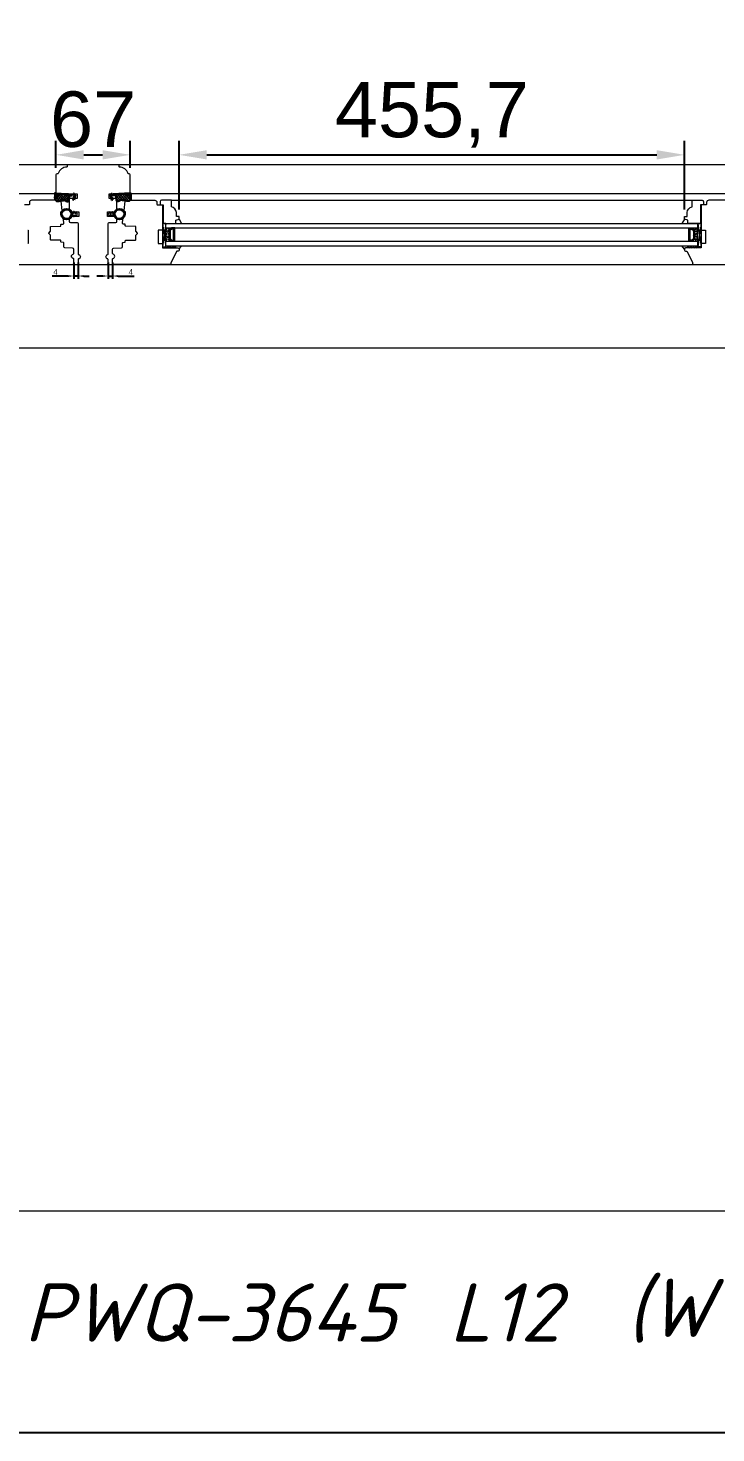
# Model space of a CAD drawing. Header units: millimetres. Extents: x 0 to 182016, y 11 to 3710.
# Drawn here: x 69597 to 70217, y 11 to 1278 of the extents above; entities that cross this region are included whole.
import ezdxf

# ---------------------------------------------------------------- set-up
doc = ezdxf.new("R2010")
doc.units = ezdxf.units.MM
for name, color, linetype, lineweight in [('Matmenys', 10, 'Continuous', 20), ('OTHER', 251, 'Continuous', 13), ('Stakta', 7, 'Continuous', 25), ('Testinės profilio linijos', 7, 'Continuous', 5)]:
    doc.layers.add(name, color=color, linetype=linetype, lineweight=lineweight)
doc.styles.add('ROMANS', font='stylu.ttf', dxfattribs={"oblique": 15})
doc.styles.get("Standard").update_dxf_attribs({"font": 'arial.ttf'})
doc.dimstyles.new('2', dxfattribs={"dimscale": 2, "dimtxt": 2.5, "dimasz": 2.5, "dimexe": 1.25, "dimexo": 0.625, "dimtad": 1, "dimtxsty": 'Standard', "dimcen": 2.5, "dimadec": 0, "dimazin": 0, "dimtfac": 1, "dimtmove": 0, "dimatfit": 3, "dimfxl": 1, "dimarcsym": 0})
doc.dimstyles.new('Padidinti matmenys', dxfattribs={"dimscale": 10, "dimtxt": 5, "dimasz": 2.5, "dimexe": 1.25, "dimexo": 0.625, "dimtad": 1, "dimdec": 1, "dimtxsty": 'Standard', "dimcen": 2.5, "dimadec": 0, "dimazin": 0, "dimtfac": 1, "dimtdec": 1, "dimtmove": 0, "dimatfit": 3, "dimfxl": 1, "dimarcsym": 0})

# ---------------------------------------------------------------- blocks, each defined once
blk = doc.blocks.new('Užsakymo nr')
at = {"color": 0, "lineweight": 0, "insert": (5198.7, 20217.8), "char_height": 52.538, "width": 1187.405, "attachment_point": 1, "style": 'ROMANS'}
blk.add_mtext('{\\fISOCPEUR|b0|i0|c0|p34;\\C256;PWQ-3645}', dxfattribs=at)
blk = doc.blocks.new('*D1620')
at = {"layer": 'Defpoints', "color": 0, "transparency": 16777216}
for p in [(69669.3, 1067.8), (69673.3, 1067.8), (69669.3, 1054.5)]:
    blk.add_point(p, dxfattribs=at)
at = {"layer": 'Matmenys', "color": 0, "lineweight": -2, "transparency": 16777216}
for p, q in [((69669.3, 1066.6), (69669.3, 1052)), ((69673.3, 1066.6), (69673.3, 1052)), ((69664.3, 1054.5), (69659.3, 1054.5)), ((69669.3, 1054.5), (69673.3, 1054.5)), ((69678.3, 1054.5), (69692.7, 1054.5))]:
    blk.add_line(p, q, dxfattribs=at)
at = {"layer": 'Matmenys', "color": 0, "transparency": 16777216}
for points in [[(69664.3, 1055.3), (69664.3, 1053.6), (69669.3, 1054.5)], [(69678.3, 1055.3), (69678.3, 1053.6), (69673.3, 1054.5)]]:
    blk.add_solid(points, dxfattribs=at)
at = {"layer": 'Matmenys', "color": 0, "transparency": 16777216, "insert": (69689.8, 1058.2), "char_height": 5, "attachment_point": 5}
blk.add_mtext('4', dxfattribs=at)
blk = doc.blocks.new('*D1621')
at = {"layer": 'Defpoints', "color": 0, "transparency": 16777216}
for p in [(69638.3, 1067.8), (69642.3, 1067.8), (69642.3, 1054.5)]:
    blk.add_point(p, dxfattribs=at)
at = {"layer": 'Matmenys', "color": 0, "lineweight": -2, "transparency": 16777216}
for p, q in [((69638.3, 1066.6), (69638.3, 1052)), ((69642.3, 1066.6), (69642.3, 1052)), ((69633.3, 1054.5), (69618.9, 1054.5)), ((69642.3, 1054.5), (69638.3, 1054.5)), ((69647.3, 1054.5), (69652.3, 1054.5))]:
    blk.add_line(p, q, dxfattribs=at)
at = {"layer": 'Matmenys', "color": 0, "transparency": 16777216}
for points in [[(69633.3, 1055.3), (69633.3, 1053.6), (69638.3, 1054.5)], [(69647.3, 1055.3), (69647.3, 1053.6), (69642.3, 1054.5)]]:
    blk.add_solid(points, dxfattribs=at)
at = {"layer": 'Matmenys', "color": 0, "transparency": 16777216, "insert": (69621.9, 1058.2), "char_height": 5, "attachment_point": 5}
blk.add_mtext('4', dxfattribs=at)
blk = doc.blocks.new('*D1633')
at = {"color": 0, "lineweight": -2, "transparency": 16777216}
for p, q in [((69733.3, 1114.6), (69733.3, 1176.3)), ((70189, 1114.6), (70189, 1176.3)), ((69758.3, 1163.8), (70164, 1163.8))]:
    blk.add_line(p, q, dxfattribs=at)
at = {"color": 0, "transparency": 16777216}
for points in [[(69758.3, 1168), (69758.3, 1159.6), (69733.3, 1163.8)], [(70164, 1168), (70164, 1159.6), (70189, 1163.8)]]:
    blk.add_solid(points, dxfattribs=at)
at = {"layer": 'Defpoints', "color": 0, "transparency": 16777216}
for p in [(70189, 1163.8), (69733.3, 1108.3), (70189, 1108.3)]:
    blk.add_point(p, dxfattribs=at)
at = {"color": 0, "lineweight": 5, "transparency": 16777216, "insert": (69961.2, 1200), "char_height": 50, "attachment_point": 5}
blk.add_mtext('455,7', dxfattribs=at)
blk = doc.blocks.new('*D2056')
at = {"color": 0, "lineweight": -2, "transparency": 16777216}
for p, q in [((69622.3, 1152.1), (69622.3, 1176.3)), ((69689.3, 1152.1), (69689.3, 1176.3)), ((69647.3, 1163.8), (69664.3, 1163.8))]:
    blk.add_line(p, q, dxfattribs=at)
at = {"color": 0, "transparency": 16777216}
for points in [[(69647.3, 1168), (69647.3, 1159.6), (69622.3, 1163.8)], [(69664.3, 1168), (69664.3, 1159.6), (69689.3, 1163.8)]]:
    blk.add_solid(points, dxfattribs=at)
at = {"layer": 'Defpoints', "color": 0, "transparency": 16777216}
for p in [(69689.3, 1163.8), (69622.3, 1145.8), (69689.3, 1145.8)]:
    blk.add_point(p, dxfattribs=at)
at = {"color": 0, "lineweight": 5, "transparency": 16777216, "insert": (69655.8, 1195.6), "char_height": 50, "attachment_point": 5}
blk.add_mtext('67', dxfattribs=at)

msp = doc.modelspace()

# ---------------------------------------------------------------- hatches: boundary and pattern name
at = {"lineweight": 0}
h = msp.add_hatch(dxfattribs=at)
h.set_pattern_fill('HEX', color=256, scale=0.25, angle=90, style=0)
h.set_pattern_definition([(90, (51374.0766, -11821.5974), (1.374815, -4e-16), [0.79375, -1.5875]), (330, (51374.0766, -11821.5974), (-0.6874075, -1.190624716), [0.79375, -1.5875]), (30, (51374.0766, -11820.8036), (0.6874075, -1.190624716), [0.79375, -1.5875])])
h.paths.add_polyline_path([(69721.347646, 1085.8109378), (69726.347646, 1085.8109378), (69724.347646, 1087.8109378), (69724.347646, 1095.8109378), (69726.347646, 1097.8109378), (69721.347646, 1097.8116468)])
h = msp.add_hatch(dxfattribs=at)
h.set_pattern_fill('JIS_WOOD', color=256, angle=90, style=0)
h.set_pattern_definition([(45, (51374.0766, -11821.59735), (0.5, -0.5), [])])
h.paths.add_polyline_path([(69724.347646, 1095.8109378), (69724.347646, 1087.8109378), (69726.347646, 1085.8109378), (69729.347646, 1085.8109378), (69729.3653794, 1097.8475204), (69726.347646, 1097.8109378)])
h.paths.add_polyline_path([(69725.347646, 1088.2251513), (69725.347646, 1095.3967242), (69726.7618595, 1096.8109378), (69728.347646, 1096.8109378), (69728.347646, 1086.8109378), (69726.7618595, 1086.8109378)], flags=16)
h = msp.add_hatch(dxfattribs=at)
h.set_pattern_fill('JIS_WOOD', color=256, angle=90, style=0)
h.set_pattern_definition([(45, (51450.2321, -11821.59735), (0.5, -0.5), [])])
h.paths.add_polyline_path([(70198.0032094, 1095.8109378), (70198.0032094, 1087.8109378), (70196.0032094, 1085.8109378), (70193.0032094, 1085.8109378), (70192.985476, 1097.8475204), (70196.0032094, 1097.8109378)])
h.paths.add_polyline_path([(70197.0032094, 1088.2251513), (70197.0032094, 1095.3967242), (70195.5889958, 1096.8109378), (70194.0032094, 1096.8109378), (70194.0032094, 1086.8109378), (70195.5889958, 1086.8109378)], flags=16)
h = msp.add_hatch(dxfattribs=at)
h.set_pattern_fill('HEX', color=256, scale=0.25, angle=90, style=0)
h.set_pattern_definition([(90, (51450.2321, -11821.5974), (1.374815, -4e-16), [0.79375, -1.5875]), (330, (51450.2321, -11821.5974), (-0.6874075, -1.190624716), [0.79375, -1.5875]), (30, (51450.2321, -11820.8036), (0.6874075, -1.190624716), [0.79375, -1.5875])])
h.paths.add_polyline_path([(70201.0032094, 1085.8109378), (70196.0032094, 1085.8109378), (70198.0032094, 1087.8109378), (70198.0032094, 1095.8109378), (70196.0032094, 1097.8109378), (70201.0032094, 1097.8116468)])
at = {"lineweight": 0, "ltscale": 0.5}
h = msp.add_hatch(dxfattribs=at)
h.set_pattern_fill('ANSI37', color=256, scale=0.5, angle=90, style=0)
h.set_pattern_definition([(135, (69717.8476, 1079.8116), (-1.12253, -1.12253), []), (225, (69717.8476, 1079.8116), (1.12253, -1.12253), [])])
h.paths.add_polyline_path([(69730.347646, 1081.8116468), (69721.347646, 1081.8116468), (69721.347646, 1079.8116468), (69730.347646, 1079.8116468)])
h = msp.add_hatch(dxfattribs=at)
h.set_pattern_fill('ANSI37', color=256, scale=0.5, angle=90, style=0)
h.set_pattern_definition([(135, (69794.0031, 1079.8116), (-1.122532, -1.122532), []), (225, (69794.0031, 1079.8116), (1.122532, -1.122532), [])])
h.paths.add_polyline_path([(70192.0032094, 1081.8116468), (70201.0032094, 1081.8116468), (70201.0032094, 1079.8116468), (70192.0032094, 1079.8116468)])
at = {"layer": 'Matmenys'}
h = msp.add_hatch(dxfattribs=at)
h.set_pattern_fill('ANSI37', color=252, scale=0.5, angle=-93.5893456117, style=0)
h.set_pattern_definition([(311.4106544, (66057.3222, -271065.189), (1.190606082, 1.0500540025), []), (41.4106544, (66057.3222, -271065.189), (-1.0500540025, 1.190606082), [])])
edge = h.paths.add_edge_path()
edge.add_arc((69624.27353, 1128.1172231), 0.1, 86.4106543883, 176.4106543883)
edge.add_line((69624.1737262, 1128.1234836), (69624.076643, 1126.5757979))
edge.add_arc((69623.8271334, 1126.5914491), 0.25, 176.4106543883, 356.4106543883, ccw=False)
edge.add_line((69623.5776238, 1126.6071004), (69623.7060095, 1128.6538053))
edge.add_arc((69623.8058133, 1128.6475448), 0.1, 86.410654381, 176.4106543883, ccw=False)
edge.add_line((69623.8120738, 1128.7473486), (69623.8168187, 1128.8229916))
edge.add_line((69623.8168187, 1128.8229916), (69621.8350178, 1128.947306))
edge.add_spline(control_points=[(69621.8350178, 1128.947306), (69621.7558593, 1128.9355037), (69621.6858677, 1128.9243281), (69621.6021169, 1128.9025342), (69621.5785526, 1128.8931484), (69621.5546695, 1128.8804535), (69621.5466099, 1128.8742043), (69621.5221221, 1128.8486154), (69621.5032292, 1128.8193784), (69621.4695259, 1128.7150587), (69621.4564039, 1128.6421264), (69621.4367018, 1128.3891434), (69621.4472001, 1128.1753093), (69621.4665283, 1127.7328308), (69621.4710036, 1127.513502), (69621.4720798, 1127.0936111), (69621.4690478, 1126.8905249), (69621.4563374, 1126.3003176), (69621.443161, 1125.9322675), (69621.4434227, 1125.1790861), (69621.461919, 1124.8023362), (69621.5651053, 1124.2092317), (69621.6249994, 1123.9816608), (69621.778035, 1123.5845596), (69621.8607844, 1123.4127719), (69622.0647845, 1123.0716042), (69622.1848994, 1122.9054015), (69622.4523445, 1122.6142418), (69622.6000181, 1122.4906618), (69622.8812027, 1122.330943), (69623.0164989, 1122.2833891), (69623.3177977, 1122.2237841), (69623.4813977, 1122.2130808), (69624.0659946, 1122.2268247), (69624.5299101, 1122.3215789), (69625.4224062, 1122.4933212), (69625.8494865, 1122.5770158), (69626.9278351, 1122.7882021), (69627.5858857, 1122.9219362), (69628.5789876, 1123.0468622), (69628.8825887, 1123.077356), (69629.5046324, 1123.1016915), (69629.8205364, 1123.0941507), (69630.3697446, 1123.0092664), (69630.6058281, 1122.9479277), (69631.0064795, 1122.7754674), (69631.165112, 1122.6806189), (69631.4637708, 1122.4963506), (69631.605228, 1122.4064931), (69631.9070109, 1122.25041), (69632.0720636, 1122.1804398), (69632.4371853, 1122.0607086), (69632.6381354, 1122.0177061), (69632.9775521, 1121.9938074), (69633.1195375, 1122.0070132), (69633.3147582, 1122.0670524), (69633.380086, 1122.1037926), (69633.5068094, 1122.2123417), (69633.5659872, 1122.2844079), (69633.7230648, 1122.5484955), (69633.8045645, 1122.7896038), (69633.9211818, 1123.3400147), (69633.9577133, 1123.6482098), (69634.0109847, 1124.2444276), (69634.0302072, 1124.5319786), (69634.0735666, 1125.0624685), (69634.0957028, 1125.3107269), (69634.1319172, 1125.7155292), (69634.1460036, 1125.8729326), (69634.1741257, 1126.196865), (69634.1891618, 1126.3751822), (69634.2574467, 1126.6780493), (69634.2930818, 1126.7958713), (69634.3886785, 1127.0083501), (69634.4418255, 1127.1022648), (69634.5604662, 1127.2474586), (69634.6160884, 1127.3024767), (69634.7398556, 1127.3915687), (69634.8034827, 1127.4244481), (69634.9223467, 1127.4726162), (69634.9794238, 1127.4894975), (69635.0800042, 1127.5154414), (69635.1243998, 1127.525159), (69635.1653961, 1127.5341949)], knot_values=[0, 0, 0, 0, 0.2245066002, 0.2245066002, 0.377043448, 0.377043448, 0.5295802957, 0.5295802957, 0.8082977366, 0.8082977366, 1.0870151774, 1.0870151774, 1.6244414062, 1.6244414062, 2.161867635, 2.161867635, 2.6992938638, 2.6992938638, 3.7741463214, 3.7741463214, 5.0334406395, 5.0334406395, 5.8656302806, 5.8656302806, 6.5060139406, 6.5060139406, 7.1463976006, 7.1463976006, 7.7996240151, 7.7996240151, 8.3563201169, 8.3563201169, 8.9130162187, 8.9130162187, 10.239934143, 10.239934143, 11.5668520673, 11.5668520673, 13.5970761059, 13.5970761059, 14.4582175179, 14.4582175179, 15.3193589298, 15.3193589298, 15.9856015553, 15.9856015553, 16.5061017172, 16.5061017172, 17.0266018791, 17.0266018791, 17.547102041, 17.547102041, 18.1672448488, 18.1672448488, 18.7176261004, 18.7176261004, 19.1465766047, 19.1465766047, 19.5755271091, 19.5755271091, 20.3898249977, 20.3898249977, 21.2041228863, 21.2041228863, 21.9655448497, 21.9655448497, 22.7269668131, 22.7269668131, 23.2229068178, 23.2229068178, 23.7188468224, 23.7188468224, 24.0184411081, 24.0184411081, 24.2549295987, 24.2549295987, 24.4119994701, 24.4119994701, 24.5501072405, 24.5501072405, 24.6882150108, 24.6882150108, 24.8099116426, 24.8099116426, 24.8099116426, 24.8099116426], degree=3, periodic=0)
edge.add_line((69635.1653961, 1127.5341949), (69624.2797905, 1128.217027))
h = msp.add_hatch(dxfattribs=at)
h.set_pattern_fill('ANSI37', color=252, scale=0.5, angle=-180, style=0)
h.set_pattern_definition([(225, (-89957.5374, -1098353.8803), (1.1225320151, -1.1225320151), []), (315, (-89957.5374, -1098353.8803), (1.1225320151, 1.1225320151), [])])
edge = h.paths.add_edge_path()
edge.add_arc((69686.7591989, 1128.1172231), 0.1, 363.5893456117, 453.5893456117, ccw=False)
edge.add_line((69686.8590027, 1128.1234836), (69686.9560859, 1126.5757979))
edge.add_arc((69687.2055955, 1126.5914491), 0.25, 183.5893456117, 363.5893456117)
edge.add_line((69687.4551051, 1126.6071004), (69687.3267195, 1128.6538053))
edge.add_arc((69687.2269156, 1128.6475448), 0.1, 363.5893456117, 453.589345619)
edge.add_line((69687.2206551, 1128.7473486), (69687.2159102, 1128.8229916))
edge.add_line((69687.2159102, 1128.8229916), (69689.1977111, 1128.947306))
edge.add_spline(control_points=[(69689.1977111, 1128.947306), (69689.2768696, 1128.9355037), (69689.3468612, 1128.9243281), (69689.430612, 1128.9025342), (69689.4541763, 1128.8931484), (69689.4780594, 1128.8804535), (69689.486119, 1128.8742043), (69689.5106068, 1128.8486154), (69689.5294997, 1128.8193784), (69689.563203, 1128.7150587), (69689.576325, 1128.6421264), (69689.5960271, 1128.3891434), (69689.5855288, 1128.1753093), (69689.5662006, 1127.7328308), (69689.5617253, 1127.513502), (69689.5606491, 1127.0936111), (69689.5636811, 1126.8905249), (69689.5763915, 1126.3003176), (69689.589568, 1125.9322675), (69689.5893063, 1125.1790861), (69689.5708099, 1124.8023362), (69689.4676236, 1124.2092317), (69689.4077296, 1123.9816608), (69689.2546939, 1123.5845596), (69689.1719445, 1123.4127719), (69688.9679444, 1123.0716042), (69688.8478296, 1122.9054015), (69688.5803845, 1122.6142418), (69688.4327108, 1122.4906618), (69688.1515262, 1122.330943), (69688.01623, 1122.2833891), (69687.7149312, 1122.2237841), (69687.5513312, 1122.2130808), (69686.9667344, 1122.2268247), (69686.5028188, 1122.3215789), (69685.6103227, 1122.4933212), (69685.1832424, 1122.5770158), (69684.1048938, 1122.7882021), (69683.4468432, 1122.9219362), (69682.4537413, 1123.0468622), (69682.1501402, 1123.077356), (69681.5280965, 1123.1016915), (69681.2121925, 1123.0941507), (69680.6629843, 1123.0092664), (69680.4269008, 1122.9479277), (69680.0262494, 1122.7754674), (69679.8676169, 1122.6806189), (69679.5689581, 1122.4963506), (69679.4275009, 1122.4064931), (69679.125718, 1122.25041), (69678.9606653, 1122.1804398), (69678.5955436, 1122.0607086), (69678.3945935, 1122.0177061), (69678.0551768, 1121.9938074), (69677.9131914, 1122.0070132), (69677.7179707, 1122.0670524), (69677.6526429, 1122.1037926), (69677.5259195, 1122.2123417), (69677.4667417, 1122.2844079), (69677.3096641, 1122.5484955), (69677.2281645, 1122.7896038), (69677.1115472, 1123.3400147), (69677.0750157, 1123.6482098), (69677.0217442, 1124.2444276), (69677.0025217, 1124.5319786), (69676.9591623, 1125.0624685), (69676.9370261, 1125.3107269), (69676.9008117, 1125.7155292), (69676.8867253, 1125.8729326), (69676.8586032, 1126.196865), (69676.8435672, 1126.3751822), (69676.7752822, 1126.6780493), (69676.7396471, 1126.7958713), (69676.6440504, 1127.0083501), (69676.5909035, 1127.1022648), (69676.4722627, 1127.2474586), (69676.4166405, 1127.3024767), (69676.2928733, 1127.3915687), (69676.2292462, 1127.4244481), (69676.1103822, 1127.4726162), (69676.0533051, 1127.4894975), (69675.9527248, 1127.5154414), (69675.9083292, 1127.525159), (69675.8673329, 1127.5341949)], knot_values=[0, 0, 0, 0, 0.2245066002, 0.2245066002, 0.377043448, 0.377043448, 0.5295802957, 0.5295802957, 0.8082977366, 0.8082977366, 1.0870151774, 1.0870151774, 1.6244414062, 1.6244414062, 2.161867635, 2.161867635, 2.6992938638, 2.6992938638, 3.7741463214, 3.7741463214, 5.0334406395, 5.0334406395, 5.8656302806, 5.8656302806, 6.5060139406, 6.5060139406, 7.1463976006, 7.1463976006, 7.7996240151, 7.7996240151, 8.3563201169, 8.3563201169, 8.9130162187, 8.9130162187, 10.239934143, 10.239934143, 11.5668520673, 11.5668520673, 13.5970761059, 13.5970761059, 14.4582175179, 14.4582175179, 15.3193589298, 15.3193589298, 15.9856015553, 15.9856015553, 16.5061017172, 16.5061017172, 17.0266018791, 17.0266018791, 17.547102041, 17.547102041, 18.1672448488, 18.1672448488, 18.7176261004, 18.7176261004, 19.1465766047, 19.1465766047, 19.5755271091, 19.5755271091, 20.3898249977, 20.3898249977, 21.2041228863, 21.2041228863, 21.9655448497, 21.9655448497, 22.7269668131, 22.7269668131, 23.2229068178, 23.2229068178, 23.7188468224, 23.7188468224, 24.0184411081, 24.0184411081, 24.2549295987, 24.2549295987, 24.4119994701, 24.4119994701, 24.5501072405, 24.5501072405, 24.6882150108, 24.6882150108, 24.8099116426, 24.8099116426, 24.8099116426, 24.8099116426], degree=3, periodic=0)
edge.add_line((69675.8673329, 1127.5341949), (69686.7529384, 1128.217027))

# ---------------------------------------------------------------- linework, layer by layer
at = {"color": 1}
for p, q in [((69621.7907776, 1129.2440261), (69637.115593, 1128.2827314)), ((69621.8350178, 1128.947306), (69637.0699626, 1127.9916487)), ((69689.2419513, 1129.2440261), (69673.9171359, 1128.2827314)), ((69689.1977111, 1128.947306), (69673.9627663, 1127.9916487)), ((69635.2299689, 1127.2412268), (69636.9904201, 1127.1307972)), ((69675.8027601, 1127.2412268), (69674.0423088, 1127.1307972))]:
    msp.add_line(p, q, dxfattribs=at)
for p, q in [((69623.7060095, 1128.6538053), (69623.5776238, 1126.6071004)), ((69623.8120738, 1128.7473486), (69623.8168187, 1128.8229916)), ((69639.0703377, 1127.7902286), (69623.8120738, 1128.7473486)), ((69624.1737262, 1128.1234836), (69624.076643, 1126.5757979)), ((69639.1135556, 1127.2865349), (69624.2797905, 1128.217027)), ((69638.7672651, 1128.8110732), (69638.0196245, 1128.8579711)), ((69638.0196245, 1128.8579711), (69639.0703377, 1127.7902286)), ((69638.7672651, 1128.8110732), (69639.7976064, 1127.7446085)), ((69672.2654638, 1128.8110732), (69671.2351225, 1127.7446085)), ((69671.9191733, 1127.2865349), (69686.7529384, 1128.217027)), ((69673.0131045, 1128.8579711), (69671.9623912, 1127.7902286)), ((69671.9623912, 1127.7902286), (69687.2206551, 1128.7473486)), ((69672.2654638, 1128.8110732), (69673.0131045, 1128.8579711)), ((69686.8590027, 1128.1234836), (69686.9560859, 1126.5757979)), ((69687.2206551, 1128.7473486), (69687.2159102, 1128.8229916)), ((69687.3267195, 1128.6538053), (69687.4551051, 1126.6071004)), ((69638.3886848, 1126.3483991), (69637.6602196, 1123.1283926)), ((69638.6355715, 1122.9077378), (69637.6602196, 1123.1283926)), ((69638.8763608, 1126.2380717), (69638.3886848, 1126.3483991)), ((69639.619018, 1127.2548282), (69638.6355715, 1122.9077378)), ((69639.1135556, 1127.2865349), (69638.8763608, 1126.2380717)), ((69639.7663039, 1127.2455893), (69639.619018, 1127.2548282)), ((69639.7976064, 1127.7446085), (69639.7663039, 1127.2455893)), ((69671.2351225, 1127.7446085), (69671.266425, 1127.2455893)), ((69671.266425, 1127.2455893), (69671.4137109, 1127.2548282)), ((69671.4137109, 1127.2548282), (69672.3971574, 1122.9077378)), ((69671.9191733, 1127.2865349), (69672.1563682, 1126.2380717)), ((69672.1563682, 1126.2380717), (69672.6440441, 1126.3483991)), ((69672.3971574, 1122.9077378), (69673.3725094, 1123.1283926)), ((69672.6440441, 1126.3483991), (69673.3725094, 1123.1283926))]:
    msp.add_line(p, q)
at = {"lineweight": 9}
for p, q in [((69726.347646, 1122.8116468), (70196.0032094, 1122.8116468)), ((69721.347731, 1101.8116468), (70201.0031243, 1101.8116468)), ((69721.347731, 1097.8116468), (70201.0031243, 1097.8116468)), ((69721.347731, 1085.8116468), (70201.0031243, 1085.8116468)), ((69721.347731, 1081.8116468), (70201.0031243, 1081.8116468))]:
    msp.add_line(p, q, dxfattribs=at)
at = {"lineweight": 0}
for p, q in [((69733.347646, 1105.8116468), (69735.6343111, 1101.8116468)), ((70189.0032094, 1105.8116468), (70186.7165443, 1101.8116468)), ((69721.347646, 1101.8109378), (69718.347646, 1080.8109378)), ((69718.347646, 1101.8109378), (69721.347646, 1080.8109378)), ((70201.0032094, 1101.8109378), (70204.0032094, 1080.8109378)), ((70204.0032094, 1101.8109378), (70201.0032094, 1080.8109378)), ((69730.347646, 1079.8116468), (69730.347646, 1081.8116468)), ((69733.347646, 1078.8116468), (69735.6343111, 1081.8116468)), ((70189.0032094, 1078.8116468), (70186.7165443, 1081.8116468)), ((70192.0032094, 1079.8116468), (70192.0032094, 1081.8116468)), ((70201.0032094, 1079.8116468), (70201.0032094, 1082.8116468)), ((72507.8202179, 210.9357406), (68807.3599335, 210.9357406))]:
    msp.add_line(p, q, dxfattribs=at)
at = {"lineweight": 5}
msp.add_line((68978.6920821, 989.8116468), (70943.6587732, 989.8116468), dxfattribs=at)
msp.add_lwpolyline([(72507.8202179, 3710.4502728), (72507.8202179, 10.9108603), (67008.5048751, 10.9108603), (67008.5048751, 3710.4502728)], close=True)
at = {"lineweight": 0}
for points in [[(69726.347646, 1116.8116468), (69726.347646, 1122.8116468), (69717.347646, 1122.8116468, 0.4142135624), (69716.347646, 1121.8116468), (69716.347646, 1118.8116468), (69718.847646, 1118.8116468), (69718.847646, 1101.8116468), (69730.347646, 1101.8116468), (69730.347646, 1104.8116468), (69733.347646, 1105.8116468), (69733.347646, 1108.3116468), (69730.847646, 1108.3116468), (69730.847646, 1111.8367097, 0.3851703882), (69726.347646, 1116.8116468)], [(70196.0032094, 1116.8116468), (70196.0032094, 1122.8116468), (70205.0032094, 1122.8116468, -0.4142135624), (70206.0032094, 1121.8116468), (70206.0032094, 1118.8116468), (70203.5032094, 1118.8116468), (70203.5032094, 1101.8116468), (70192.0032094, 1101.8116468), (70192.0032094, 1104.8116468), (70189.0032094, 1105.8116468), (70189.0032094, 1108.3116468), (70191.5032094, 1108.3116468), (70191.5032094, 1111.8367097, -0.3851703882), (70196.0032094, 1116.8116468)]]:
    msp.add_lwpolyline(points, format="xyb", dxfattribs=at)
for points in [[(69718.347646, 1101.8109378), (69718.347646, 1080.8109378), (69721.347646, 1080.8109378), (69721.347646, 1101.8109378)], [(69724.347646, 1095.8109378), (69724.347646, 1087.8109378), (69726.347646, 1085.8109378), (69729.347646, 1085.8109378), (69729.347646, 1097.8109378), (69726.347646, 1097.8109378)], [(69725.347646, 1095.3967242), (69725.347646, 1088.2251513), (69726.7618595, 1086.8109378), (69728.347646, 1086.8109378), (69728.347646, 1096.8109378), (69726.7618595, 1096.8109378)], [(70198.0032094, 1095.8109378), (70198.0032094, 1087.8109378), (70196.0032094, 1085.8109378), (70193.0032094, 1085.8109378), (70193.0032094, 1097.8109378), (70196.0032094, 1097.8109378)], [(70197.0032094, 1095.3967242), (70197.0032094, 1088.2251513), (70195.5889958, 1086.8109378), (70194.0032094, 1086.8109378), (70194.0032094, 1096.8109378), (70195.5889958, 1096.8109378)], [(70204.0032094, 1101.8109378), (70204.0032094, 1080.8109378), (70201.0032094, 1080.8109378), (70201.0032094, 1101.8109378)]]:
    msp.add_lwpolyline(points, close=True, dxfattribs=at)
at = {"color": 18, "linetype": 'ByBlock', "true_color": 0x000000}
for centre, radius in [((69631.8651448, 1110.3018164), 4.85), ((69679.5972613, 1110.3018164), 4.85), ((69631.8651448, 1110.3018164), 4.25), ((69679.5972613, 1110.3018164), 4.25)]:
    msp.add_circle(centre, radius, dxfattribs=at)
for centre, radius, start, end in [((69623.8058133, 1128.6475448), 0.1, 86.4106543877, 176.4106543908), ((69624.27353, 1128.1172231), 0.1, 86.4106543877, 176.4106543908), ((69686.7591989, 1128.1172231), 0.1, 3.5893456092, 93.5893456123), ((69687.2269156, 1128.6475448), 0.1, 3.5893456092, 93.5893456123), ((69623.8271334, 1126.5914491), 0.25, 176.4106543908, 356.4106543908), ((69687.2055955, 1126.5914491), 0.25, 183.5893456092, 3.5893456092)]:
    msp.add_arc(centre, radius, start, end)
at = {"color": 1}
for points in [[(69621.7907776, 1129.2440261), (69621.4292772, 1129.1535293), (69621.1597364, 1127.8796708), (69621.6481257, 1123.1872979), (69622.6913235, 1122.0972916), (69624.8547953, 1122.0786752), (69626.5528351, 1122.4090491), (69628.718276, 1122.7559654), (69630.7549977, 1122.5565367), (69631.5832424, 1122.0803677), (69633.4377826, 1121.8001043), (69634.3302285, 1124.5122829), (69634.457396, 1125.9911585), (69634.5753674, 1126.6784264), (69634.8775731, 1127.1203117), (69635.2299689, 1127.2412268)], [(69689.2419513, 1129.2440261), (69689.6034517, 1129.1535293), (69689.8729926, 1127.8796708), (69689.3846032, 1123.1872979), (69688.3414054, 1122.0972916), (69686.1779336, 1122.0786752), (69684.4798938, 1122.4090491), (69682.3144529, 1122.7559654), (69680.2777312, 1122.5565367), (69679.4494865, 1122.0803677), (69677.5949463, 1121.8001043), (69676.7025004, 1124.5122829), (69676.5753329, 1125.9911585), (69676.4573615, 1126.6784264), (69676.1551559, 1127.1203117), (69675.8027601, 1127.2412268)]]:
    msp.add_spline(points, degree=3, dxfattribs=at)
for points in [[(69621.8350178, 1128.947306), (69621.7558593, 1128.9355037), (69621.6858677, 1128.9243281), (69621.6021169, 1128.9025342), (69621.5785526, 1128.8931484), (69621.5546695, 1128.8804535), (69621.5466099, 1128.8742043), (69621.5221221, 1128.8486154), (69621.5032292, 1128.8193784), (69621.4695259, 1128.7150587), (69621.4564039, 1128.6421264), (69621.4367018, 1128.3891434), (69621.4472001, 1128.1753093), (69621.4665283, 1127.7328308), (69621.4710036, 1127.513502), (69621.4720798, 1127.0936111), (69621.4690478, 1126.8905249), (69621.4563374, 1126.3003176), (69621.443161, 1125.9322675), (69621.4434227, 1125.1790861), (69621.461919, 1124.8023362), (69621.5651053, 1124.2092317), (69621.6249994, 1123.9816608), (69621.778035, 1123.5845596), (69621.8607844, 1123.4127719), (69622.0647845, 1123.0716042), (69622.1848994, 1122.9054015), (69622.4523445, 1122.6142418), (69622.6000181, 1122.4906618), (69622.8812027, 1122.330943), (69623.0164989, 1122.2833891), (69623.3177977, 1122.2237841), (69623.4813977, 1122.2130808), (69624.0659946, 1122.2268247), (69624.5299101, 1122.3215789), (69625.4224062, 1122.4933212), (69625.8494865, 1122.5770158), (69626.9278351, 1122.7882021), (69627.5858857, 1122.9219362), (69628.5789876, 1123.0468622), (69628.8825887, 1123.077356), (69629.5046324, 1123.1016915), (69629.8205364, 1123.0941507), (69630.3697446, 1123.0092664), (69630.6058281, 1122.9479277), (69631.0064795, 1122.7754674), (69631.165112, 1122.6806189), (69631.4637708, 1122.4963506), (69631.605228, 1122.4064931), (69631.9070109, 1122.25041), (69632.0720636, 1122.1804398), (69632.4371853, 1122.0607086), (69632.6381354, 1122.0177061), (69632.9775521, 1121.9938074), (69633.1195375, 1122.0070132), (69633.3147582, 1122.0670524), (69633.380086, 1122.1037926), (69633.5068094, 1122.2123417), (69633.5659872, 1122.2844079), (69633.7230648, 1122.5484955), (69633.8045645, 1122.7896038), (69633.9211818, 1123.3400147), (69633.9577133, 1123.6482098), (69634.0109847, 1124.2444276), (69634.0302072, 1124.5319786), (69634.0735666, 1125.0624685), (69634.0957028, 1125.3107269), (69634.1319172, 1125.7155292), (69634.1460036, 1125.8729326), (69634.1741257, 1126.196865), (69634.1891618, 1126.3751822), (69634.2574467, 1126.6780493), (69634.2930818, 1126.7958713), (69634.3886785, 1127.0083501), (69634.4418255, 1127.1022648), (69634.5604662, 1127.2474586), (69634.6160884, 1127.3024767), (69634.7398556, 1127.3915687), (69634.8034827, 1127.4244481), (69634.9223467, 1127.4726162), (69634.9794238, 1127.4894975), (69635.0800042, 1127.5154414), (69635.1243998, 1127.525159), (69635.1653961, 1127.5341949)], [(69689.1977111, 1128.947306), (69689.2768696, 1128.9355037), (69689.3468612, 1128.9243281), (69689.430612, 1128.9025342), (69689.4541763, 1128.8931484), (69689.4780594, 1128.8804535), (69689.486119, 1128.8742043), (69689.5106068, 1128.8486154), (69689.5294997, 1128.8193784), (69689.563203, 1128.7150587), (69689.576325, 1128.6421264), (69689.5960271, 1128.3891434), (69689.5855288, 1128.1753093), (69689.5662006, 1127.7328308), (69689.5617253, 1127.513502), (69689.5606491, 1127.0936111), (69689.5636811, 1126.8905249), (69689.5763915, 1126.3003176), (69689.589568, 1125.9322675), (69689.5893063, 1125.1790861), (69689.5708099, 1124.8023362), (69689.4676236, 1124.2092317), (69689.4077296, 1123.9816608), (69689.2546939, 1123.5845596), (69689.1719445, 1123.4127719), (69688.9679444, 1123.0716042), (69688.8478296, 1122.9054015), (69688.5803845, 1122.6142418), (69688.4327108, 1122.4906618), (69688.1515262, 1122.330943), (69688.01623, 1122.2833891), (69687.7149312, 1122.2237841), (69687.5513312, 1122.2130808), (69686.9667344, 1122.2268247), (69686.5028188, 1122.3215789), (69685.6103227, 1122.4933212), (69685.1832424, 1122.5770158), (69684.1048938, 1122.7882021), (69683.4468432, 1122.9219362), (69682.4537413, 1123.0468622), (69682.1501402, 1123.077356), (69681.5280965, 1123.1016915), (69681.2121925, 1123.0941507), (69680.6629843, 1123.0092664), (69680.4269008, 1122.9479277), (69680.0262494, 1122.7754674), (69679.8676169, 1122.6806189), (69679.5689581, 1122.4963506), (69679.4275009, 1122.4064931), (69679.125718, 1122.25041), (69678.9606653, 1122.1804398), (69678.5955436, 1122.0607086), (69678.3945935, 1122.0177061), (69678.0551768, 1121.9938074), (69677.9131914, 1122.0070132), (69677.7179707, 1122.0670524), (69677.6526429, 1122.1037926), (69677.5259195, 1122.2123417), (69677.4667417, 1122.2844079), (69677.3096641, 1122.5484955), (69677.2281645, 1122.7896038), (69677.1115472, 1123.3400147), (69677.0750157, 1123.6482098), (69677.0217442, 1124.2444276), (69677.0025217, 1124.5319786), (69676.9591623, 1125.0624685), (69676.9370261, 1125.3107269), (69676.9008117, 1125.7155292), (69676.8867253, 1125.8729326), (69676.8586032, 1126.196865), (69676.8435672, 1126.3751822), (69676.7752822, 1126.6780493), (69676.7396471, 1126.7958713), (69676.6440504, 1127.0083501), (69676.5909035, 1127.1022648), (69676.4722627, 1127.2474586), (69676.4166405, 1127.3024767), (69676.2928733, 1127.3915687), (69676.2292462, 1127.4244481), (69676.1103822, 1127.4726162), (69676.0533051, 1127.4894975), (69675.9527248, 1127.5154414), (69675.9083292, 1127.525159), (69675.8673329, 1127.5341949)]]:
    msp.add_open_spline(points, degree=3, knots=[0, 0, 0, 0, 0.2245066002, 0.2245066002, 0.377043448, 0.377043448, 0.5295802957, 0.5295802957, 0.8082977366, 0.8082977366, 1.0870151774, 1.0870151774, 1.6244414062, 1.6244414062, 2.161867635, 2.161867635, 2.6992938638, 2.6992938638, 3.7741463214, 3.7741463214, 5.0334406395, 5.0334406395, 5.8656302806, 5.8656302806, 6.5060139406, 6.5060139406, 7.1463976006, 7.1463976006, 7.7996240151, 7.7996240151, 8.3563201169, 8.3563201169, 8.9130162187, 8.9130162187, 10.239934143, 10.239934143, 11.5668520673, 11.5668520673, 13.5970761059, 13.5970761059, 14.4582175179, 14.4582175179, 15.3193589298, 15.3193589298, 15.9856015553, 15.9856015553, 16.5061017172, 16.5061017172, 17.0266018791, 17.0266018791, 17.547102041, 17.547102041, 18.1672448488, 18.1672448488, 18.7176261004, 18.7176261004, 19.1465766047, 19.1465766047, 19.5755271091, 19.5755271091, 20.3898249977, 20.3898249977, 21.2041228863, 21.2041228863, 21.9655448497, 21.9655448497, 22.7269668131, 22.7269668131, 23.2229068178, 23.2229068178, 23.7188468224, 23.7188468224, 24.0184411081, 24.0184411081, 24.2549295987, 24.2549295987, 24.4119994701, 24.4119994701, 24.5501072405, 24.5501072405, 24.6882150108, 24.6882150108, 24.8099116426, 24.8099116426, 24.8099116426, 24.8099116426], dxfattribs=at)
at = {"layer": 'OTHER'}
for points in [[(69636.6683547, 1109.6917902), (69638.0842635, 1109.6917902), (69638.0842635, 1108.0465088), (69638.6099457, 1108.0465088), (69639.3532866, 1109.6917902), (69640.1459063, 1109.6917902), (69640.1459063, 1108.0465088), (69640.3647971, 1108.0465088), (69641.8676783, 1110.3018164), (69640.3647971, 1112.5571239), (69640.1459063, 1112.5571239), (69640.1459063, 1110.9118425), (69639.3532866, 1110.9118425), (69638.6099457, 1112.5571239), (69638.0842635, 1112.5571239), (69638.0842635, 1110.9118425), (69636.6683547, 1110.9118425)], [(69674.7940515, 1109.6917902), (69673.3781427, 1109.6917902), (69673.3781427, 1108.0465088), (69672.8524605, 1108.0465088), (69672.1091195, 1109.6917902), (69671.3164999, 1109.6917902), (69671.3164999, 1108.0465088), (69671.0976091, 1108.0465088), (69669.5947278, 1110.3018164), (69671.0976091, 1112.5571239), (69671.3164999, 1112.5571239), (69671.3164999, 1110.9118425), (69672.1091195, 1110.9118425), (69672.8524605, 1112.5571239), (69673.3781427, 1112.5571239), (69673.3781427, 1110.9118425), (69674.7940515, 1110.9118425)]]:
    msp.add_lwpolyline(points, dxfattribs=at)
at = {"layer": 'Stakta', "color": 18, "lineweight": 5, "true_color": 0x000000}
for points in [[(69667.8476459, 1064.8116468, 0.4142135624), (69669.3476459, 1066.3116468), (69669.3476459, 1069.3621571, 0.3563939587), (69668.9476459, 1069.852055, -0.8164965809), (69668.9476459, 1073.7712386, 0.3563939587), (69669.3476459, 1074.2611366), (69669.3476459, 1101.8203356, -0.4116598905), (69670.3389194, 1102.8202976), (69676.3563725, 1102.8728111, 0.4116598905), (69677.3476459, 1103.872773), (69677.3476459, 1105.5061742, 0.2720281141), (69677.0910324, 1105.9429385, -0.164173551), (69674.9423212, 1108.3105813), (69668.8476459, 1108.3105813), (69668.8476459, 1112.3105813), (69674.9423212, 1112.3105813, -0.164173551), (69677.0910324, 1114.6782241, 0.2720281141), (69677.3476459, 1115.1149884), (69677.3476459, 1124.5116468), (69670.3476459, 1124.5116468), (69670.3476459, 1128.5116468), (69677.6250888, 1128.5116468, -0.2023892741), (69678.3389194, 1128.8202976), (69688.3563725, 1128.9077185, 0.4116598905), (69689.3476459, 1129.9076805), (69689.3476459, 1145.8028819, 0.4116598905), (69688.3563725, 1146.8028438), (69687.5643144, 1146.809756, -0.3199404334), (69687.2824913, 1147.0143859, 0.3090857966), (69679.6331805, 1152.8026691, -0.4001549105), (69679.3476459, 1153.1023202), (69679.3476459, 1153.8116468, 0.4142135624), (69678.3476459, 1154.8116468), (69633.3476459, 1154.8116468, 0.4142135624), (69632.3476459, 1153.8116468), (69632.3476459, 1153.1023202, -0.4001549105), (69632.0621113, 1152.8026691, 0.3090857966), (69624.4128006, 1147.0143859, -0.3199404334), (69624.1309775, 1146.809756), (69623.3389194, 1146.8028438, 0.4116598905), (69622.3476459, 1145.8028819), (69622.3476459, 1129.9076805, 0.4116598905), (69623.3389194, 1128.9077185), (69633.3563725, 1128.8202976, -0.2023892741), (69634.0702031, 1128.5116468), (69641.3476459, 1128.5116468), (69641.3476459, 1124.5116468), (69634.3476459, 1124.5116468), (69634.3476459, 1115.1149884, 0.2720281142), (69634.6042595, 1114.6782241, -0.164173551), (69636.7529707, 1112.3105813), (69642.8476459, 1112.3105813), (69642.8476459, 1108.3105813), (69636.7529707, 1108.3105813, -0.164173551), (69634.6042595, 1105.9429385, 0.2720281141), (69634.3476459, 1105.5061742), (69634.3476459, 1103.872773, 0.4116598905), (69635.3389194, 1102.8728111), (69641.3563725, 1102.8202976, -0.4116598905), (69642.3476459, 1101.8203356), (69642.3476459, 1074.2611366, 0.3563939587), (69642.7476459, 1073.7712386, -0.816496581), (69642.7476459, 1069.852055, 0.3563939587), (69642.3476459, 1069.3621571), (69642.3476459, 1066.3116468, 0.4142135624), (69643.8476459, 1064.8116468)], [(69673.747646, 1070.352055, 0.8164965809), (69673.747646, 1074.2712386, -0.3563939587), (69673.347646, 1074.7611366), (69673.347646, 1078.7417938, -0.4116598905), (69674.3389194, 1079.7417557), (69681.3563725, 1079.8029961, 0.4116598905), (69682.347646, 1080.802958), (69682.347646, 1084.3414835, -0.4040361542), (69682.8301962, 1084.8411959), (69684.5581158, 1084.9015362, 0.4040262258), (69684.847646, 1085.2013535), (69684.847646, 1086.2544751, -0.4091108014), (69685.3389198, 1086.7543989), (69694.0528817, 1086.9065017, 0.4091108014), (69694.347646, 1087.206456), (69694.347646, 1091.230276, -0.1989123674), (69694.4940926, 1091.5838294), (69695.759778, 1092.8495148, 0.4142135624), (69695.759778, 1093.2737789), (69694.4940926, 1094.5394643, -0.1989123674), (69694.347646, 1094.8930177), (69694.347646, 1098.9168377, 0.4091108014), (69694.0528817, 1099.216792), (69685.3389198, 1099.3688947, -0.4091108014), (69684.847646, 1099.8688186), (69684.847646, 1100.9219402, 0.4040262258), (69684.5581158, 1101.2217575), (69682.8301962, 1101.2820977, -0.4040262258), (69682.347646, 1101.7817932), (69682.347646, 1102.7504842, -0.0305527633), (69682.3550998, 1102.8723536), (69683.0967888, 1108.9129254, -0.3282648586), (69683.5035986, 1109.343922, 0.7358200833), (69683.9690046, 1113.1343494, -0.3282648586), (69683.6785462, 1113.6509597), (69684.6955163, 1121.9335162, -0.3788661087), (69685.6880624, 1122.8116468), (69711.347646, 1122.8116468, -0.4142135624), (69713.347646, 1120.8116468), (69713.347646, 1119.1090402, 0.4116598905), (69713.645028, 1118.8090516), (69717.8520092, 1118.7723379, -0.4116598905), (69718.347646, 1118.2723569), (69718.347646, 1096.3422099, -0.4116598905), (69717.8520092, 1095.842229), (69714.645028, 1095.8142421, 0.4116598905), (69714.347646, 1095.5142535), (69714.347646, 1084.1090402, 0.4116598905), (69714.645028, 1083.8090516), (69717.8520092, 1083.7810647, -0.4116598905), (69718.347646, 1083.2810838), (69718.347646, 1079.8116468), (69732.347646, 1079.8116468, -0.4142135624), (69733.347646, 1078.8116468), (69733.347646, 1077.8204118, -0.4116598905), (69732.3563725, 1076.8204499), (69731.347646, 1076.8116468), (69726.0890778, 1066.9217186, 0.1227845609), (69726.0305516, 1066.6869828), (69726.0305516, 1065.8116468, -0.4142135624), (69725.0305516, 1064.8116468), (69674.347646, 1064.8116468, -0.4142135624), (69673.347646, 1065.8116468), (69673.347646, 1069.8621571, -0.3563939587)]]:
    msp.add_lwpolyline(points, format="xyb", close=True, dxfattribs=at)
for points in [[(69586.6647402, 1064.8116468), (69637.3476459, 1064.8116468, 0.4142135624), (69638.3476459, 1065.8116468), (69638.3476459, 1069.8621571, 0.3563939587), (69637.9476459, 1070.352055, -0.8164965809), (69637.9476459, 1074.2712386, 0.3563939587), (69638.3476459, 1074.7611366), (69638.3476459, 1078.7417938, 0.4116598905), (69637.3563725, 1079.7417557), (69630.3389194, 1079.8029961, -0.4116598905), (69629.3476459, 1080.802958), (69629.3476459, 1084.3414835, 0.4040361542), (69628.8650957, 1084.8411959), (69627.1371761, 1084.9015362, -0.4040262258), (69626.8476459, 1085.2013535), (69626.8476459, 1086.2544751, 0.4091108014), (69626.3563721, 1086.7543989), (69617.6424102, 1086.9065017, -0.4091108014), (69617.3476459, 1087.206456), (69617.3476459, 1091.230276, 0.1989123674), (69617.2011993, 1091.5838294), (69615.9355139, 1092.8495148, -0.4142135624), (69615.9355139, 1093.2737789), (69617.2011993, 1094.5394643, 0.1989123674), (69617.3476459, 1094.8930177), (69617.3476459, 1098.9168377, -0.4091108014), (69617.6424102, 1099.216792), (69626.3563721, 1099.3688947, 0.4091108014), (69626.8476459, 1099.8688186), (69626.8476459, 1100.9219402, -0.4040262258), (69627.1371761, 1101.2217575), (69628.8650957, 1101.2820977, 0.4040262258), (69629.3476459, 1101.7817932), (69629.3476459, 1102.7504842, 0.0305527633), (69629.3401921, 1102.8723536), (69628.5985031, 1108.9129254, 0.3282648586), (69628.1916933, 1109.343922, -0.7358200833), (69627.7262873, 1113.1343494, 0.3282648586), (69628.0167456, 1113.6509597), (69626.9997756, 1121.9335162, 0.3788661087), (69626.0072294, 1122.8116468), (69600.3476459, 1122.8116468, 0.4142135624), (69598.3476459, 1120.8116468), (69598.3476459, 1119.1090402, -0.4116598905), (69598.0502639, 1118.8090516), (69593.8432826, 1118.7723379, 0.4116598905)], [(70236.6627929, 1122.8116468), (70211.0032094, 1122.8116468, 0.4142135624), (70209.0032094, 1120.8116468), (70209.0032094, 1119.1090402, -0.4116598905), (70208.7058273, 1118.8090516), (70204.4988461, 1118.7723379, 0.4116598905), (70204.0032094, 1118.2723569), (70204.0032094, 1096.3422099, 0.4116598905), (70204.4988461, 1095.842229), (70207.7058273, 1095.8142421, -0.4116598905), (70208.0032094, 1095.5142535), (70208.0032094, 1084.1090402, -0.4116598905), (70207.7058273, 1083.8090516), (70204.4988461, 1083.7810647, 0.4116598905), (70204.0032094, 1083.2810838), (70204.0032094, 1079.8116468), (70190.0032094, 1079.8116468, 0.4142135624), (70189.0032094, 1078.8116468), (70189.0032094, 1077.8204118, 0.4116598905), (70189.9944829, 1076.8204499), (70191.0032094, 1076.8116468), (70196.2617775, 1066.9217186, -0.1227845609), (70196.3203037, 1066.6869828), (70196.3203037, 1065.8116468, 0.4142135624), (70197.3203037, 1064.8116468), (70248.0032094, 1064.8116468, 0.4142135624)], [(69597.0502639, 1095.8142421, -0.4116598905), (69597.3476459, 1095.5142535), (69597.3476459, 1084.1090402, -0.4116598905), (69597.0502639, 1083.8090516)]]:
    msp.add_lwpolyline(points, format="xyb", dxfattribs=at)
at = {"layer": 'Testinės profilio linijos', "lineweight": 5}
for p, q in [((70854.6587574, 1154.8116468), (69067.1920825, 1154.8116468)), ((69067.5605451, 1128.8116468), (69633.4791833, 1128.8116468)), ((69678.2161085, 1128.8116468), (70244.1347468, 1128.8116468)), ((69114.374968, 1064.8116468), (70807.9758456, 1064.8116468))]:
    msp.add_line(p, q, dxfattribs=at)

# ---------------------------------------------------------------- block references
at = {"color": 1}
msp.add_blockref('Užsakymo nr', (64394.711129, -20072.0125467), dxfattribs=at)

# ---------------------------------------------------------------- texts
at = {"color": 0, "lineweight": 0, "char_height": 52.538446824, "attachment_point": 1, "style": 'ROMANS'}
for s, insert, width in [('{\\fISOCPEUR|b0|i0|c186|p34;\\C256;(W12 1F Front Utility) }', (70136.4292681, 150.0321815), 1707.405476263), ('{\\fISOCPEUR|b0|i0|c186|p34;\\C256;L12 }', (69976.7574688, 145.8257351), 130.666239348)]:
    msp.add_mtext(s, dxfattribs=dict(at, insert=insert, width=width))

# ---------------------------------------------------------------- dimensions: what is measured, and where the dimension line sits
at = {"color": 1, "lineweight": 5}
dim = msp.add_linear_dim(base=(70189.0032094, 1163.804424), p1=(69733.347646, 1108.3116468), p2=(70189.0032094, 1108.3116468), dimstyle='Padidinti matmenys', dxfattribs=at)
dim.commit()
dim.dimension.update_dxf_attribs({"geometry": '*D1633', "text_midpoint": (69961.1754277, 1199.9998537)})
dim = msp.add_linear_dim(base=(69689.3476459, 1163.804424), p1=(69622.3476459, 1145.8028819), p2=(69689.3476459, 1145.8028819), dimstyle='Padidinti matmenys', dxfattribs=at)
dim.commit()
dim.dimension.update_dxf_attribs({"geometry": '*D2056', "text_midpoint": (69655.8476459, 1163.804424), "dimtype": 160})
at = {"layer": 'Matmenys'}
dim = msp.add_linear_dim(base=(69642.3476459, 1054.4723232), p1=(69638.3476459, 1067.836902), p2=(69642.3476459, 1067.836902), angle=180, dimstyle='2', override={"dimdec": 6}, dxfattribs=at)
dim.commit()
dim.dimension.update_dxf_attribs({"geometry": '*D1621', "text_midpoint": (69621.9267728, 1054.4723232), "dimtype": 160})
dim = msp.add_linear_dim(base=(69669.3476459, 1054.4723232), p1=(69673.347646, 1067.836902), p2=(69669.3476459, 1067.836902), dimstyle='2', override={"dimdec": 6}, dxfattribs=at)
dim.commit()
dim.dimension.update_dxf_attribs({"geometry": '*D1620', "text_midpoint": (69689.7685191, 1054.4723232), "dimtype": 160})

doc.saveas('drawing.dxf')
